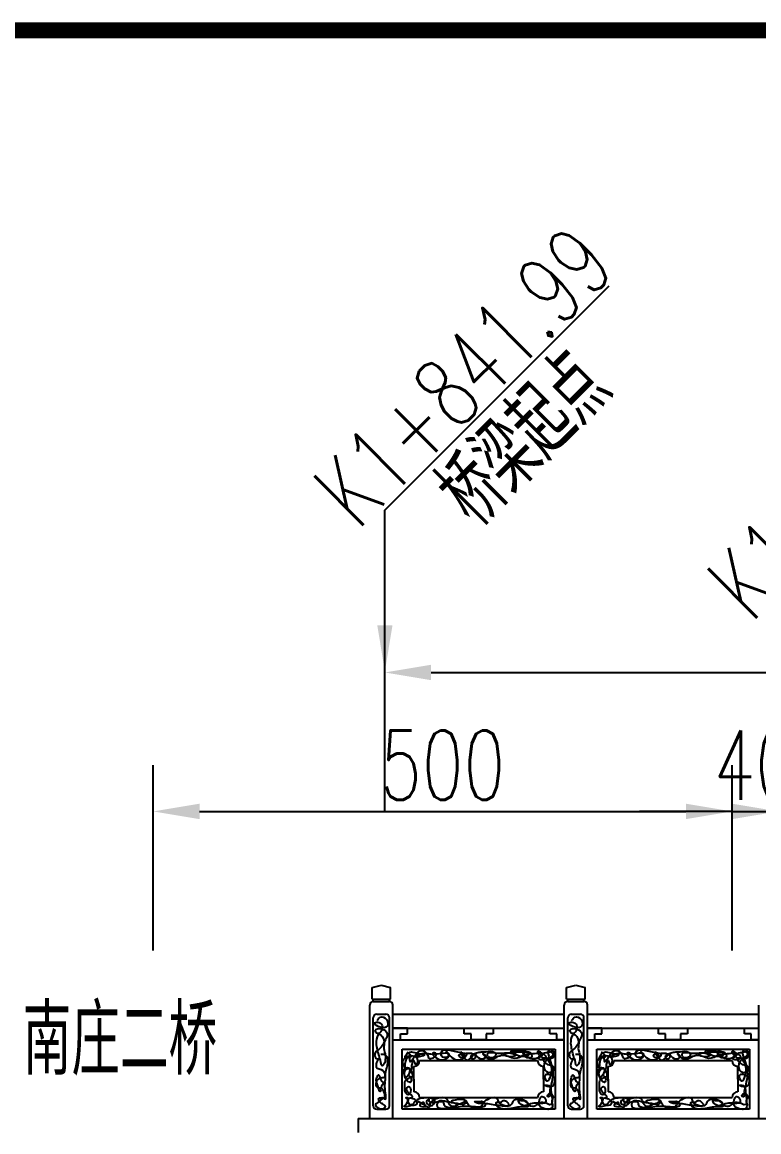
# Model space of a CAD drawing. Header units: millimetres. Extents: x -51 to 12129, y -1309 to -715.
# Drawn here: x -0.88 to 30.93, y -1069.22 to -1021.3 of the extents above; entities that cross this region are included whole.
import ezdxf
from ezdxf.enums import TextEntityAlignment as Align

# ---------------------------------------------------------------- set-up
doc = ezdxf.new("R2010")
doc.units = ezdxf.units.MM
doc.header["$LTSCALE"] = 0.25
for name, color, linetype in [('10', 1, 'Continuous'), ('DIMENSION', 2, 'Continuous'), ('文字字符', 7, 'Continuous'), ('标注', 4, 'Continuous')]:
    doc.layers.add(name, color=color, linetype=linetype)
doc.styles.get("Standard").update_dxf_attribs({"font": 'simplex1.shx', "width": 0.7, "bigfont": 'hztxt.shx'})
doc.dimstyles.get("Standard").update_dxf_attribs({"dimscale": 0, "dimtxt": 3, "dimasz": 2, "dimexe": 1, "dimexo": 1, "dimgap": 0.5, "dimtad": 1, "dimdec": 1, "dimzin": 9, "dimdsep": 46, "dimtxsty": 'Standard', "dimcen": 0.5, "dimclrd": 256, "dimclre": 256, "dimclrt": 256, "dimadec": 1, "dimazin": 2, "dimtfac": 1, "dimtdec": 1, "dimtix": 1, "dimtmove": 2, "dimatfit": 3, "dimfxl": 0, "dimtolj": 1, "dimtzin": 0, "dimlwd": -1, "dimlwe": -1, "dimarcsym": 0})
doc.dimstyles.new('比例1：200', dxfattribs={"dimtxt": 3, "dimasz": 2, "dimexe": 2, "dimexo": 1, "dimgap": 0.5, "dimtad": 1, "dimlfac": 20, "dimzin": 13, "dimdsep": 46, "dimtxsty": 'Standard', "dimcen": -0.09, "dimclrd": 256, "dimclre": 256, "dimclrt": 7, "dimaunit": 1, "dimadec": 0, "dimazin": 2, "dimtfac": 0.0005, "dimtix": 1, "dimtmove": 2, "dimatfit": 3, "dimfxl": 0, "dimtolj": 1, "dimtzin": 13, "dimarcsym": 0})

# ---------------------------------------------------------------- blocks, each defined once
blk = doc.blocks.new('*D1219')
at = {"layer": 'Defpoints', "color": 0}
for p in [(148.877, -1049.382), (14.777, -1068.691), (148.877, -1068.691)]:
    blk.add_point(p, dxfattribs=at)
at = {"layer": '标注', "lineweight": -2}
for p, q in [((14.777, -1055.382), (14.777, -1047.382)), ((148.877, -1055.382), (148.877, -1047.382)), ((16.777, -1049.382), (146.877, -1049.382))]:
    blk.add_line(p, q, dxfattribs=at)
at = {"layer": '标注'}
for points in [[(16.777, -1049.049), (16.777, -1049.715), (14.777, -1049.382)], [(146.877, -1049.049), (146.877, -1049.715), (148.877, -1049.382)]]:
    blk.add_solid(points, dxfattribs=at)
at = {"layer": '标注', "color": 7, "insert": (81.827, -1047.382), "char_height": 3, "attachment_point": 5}
blk.add_mtext('\\A1;2682', dxfattribs=at)
blk = doc.blocks.new('*D1220')
at = {"layer": 'Defpoints', "color": 0}
for p in [(31.777, -1055.382), (29.777, -1068.691), (31.777, -1068.691)]:
    blk.add_point(p, dxfattribs=at)
at = {"layer": '标注', "lineweight": -2}
for p, q in [((29.777, -1061.382), (29.777, -1053.382)), ((31.777, -1061.382), (31.777, -1053.382)), ((27.777, -1055.382), (25.777, -1055.382)), ((29.777, -1055.382), (31.777, -1055.382)), ((33.777, -1055.382), (35.777, -1055.382))]:
    blk.add_line(p, q, dxfattribs=at)
at = {"layer": '标注'}
for points in [[(27.777, -1055.049), (27.777, -1055.715), (29.777, -1055.382)], [(33.777, -1055.049), (33.777, -1055.715), (31.777, -1055.382)]]:
    blk.add_solid(points, dxfattribs=at)
at = {"layer": '标注', "color": 7, "insert": (30.777, -1053.382), "char_height": 3, "attachment_point": 5}
blk.add_mtext('\\A1;40', dxfattribs=at)
blk = doc.blocks.new('*D1221')
at = {"layer": 'Defpoints', "color": 0}
for p in [(31.977, -1055.382), (31.777, -1068.191), (31.977, -1068.191)]:
    blk.add_point(p, dxfattribs=at)
at = {"layer": '标注', "lineweight": -2}
for p, q in [((31.777, -1061.382), (31.777, -1053.382)), ((31.977, -1061.382), (31.977, -1053.382)), ((29.777, -1055.382), (27.777, -1055.382)), ((31.777, -1055.382), (31.977, -1055.382)), ((33.977, -1055.382), (35.977, -1055.382))]:
    blk.add_line(p, q, dxfattribs=at)
at = {"layer": '标注'}
for points in [[(29.777, -1055.049), (29.777, -1055.715), (31.777, -1055.382)], [(33.977, -1055.049), (33.977, -1055.715), (31.977, -1055.382)]]:
    blk.add_solid(points, dxfattribs=at)
at = {"layer": '标注', "color": 7, "insert": (33.446, -1053.382), "char_height": 3, "attachment_point": 5}
blk.add_mtext('\\A1;4', dxfattribs=at)
blk = doc.blocks.new('*D1225')
at = {"layer": 'Defpoints', "color": 0}
for p in [(29.777, -1055.382), (4.777, -1074.691), (29.777, -1074.691)]:
    blk.add_point(p, dxfattribs=at)
at = {"layer": '标注', "lineweight": -2}
for p, q in [((4.777, -1061.382), (4.777, -1053.382)), ((29.777, -1061.382), (29.777, -1053.382)), ((6.777, -1055.382), (27.777, -1055.382))]:
    blk.add_line(p, q, dxfattribs=at)
at = {"layer": '标注'}
for points in [[(6.777, -1055.049), (6.777, -1055.715), (4.777, -1055.382)], [(27.777, -1055.049), (27.777, -1055.715), (29.777, -1055.382)]]:
    blk.add_solid(points, dxfattribs=at)
at = {"layer": '标注', "color": 7, "insert": (17.277, -1053.382), "char_height": 3, "attachment_point": 5}
blk.add_mtext('\\A1;500', dxfattribs=at)

msp = doc.modelspace()

# ---------------------------------------------------------------- linework, layer by layer
at = {"const_width": 0.7}
msp.add_lwpolyline([(359.33091, -1021.65472), (-20.66909, -1021.65472), (-20.66909, -1298.65472), (359.33091, -1298.65472), (359.33091, -1021.65472)], dxfattribs=at)
at = {"start_tangent": (-0.0896663, 0.99597186)}
for points in [[(14.44491, -1064.40237), (14.58133, -1064.26607), (14.85418, -1064.36148), (14.82689, -1064.70223), (14.33577, -1064.51141), (14.52676, -1064.49778), (14.67683, -1064.70223), (14.45855, -1064.97483), (14.36305, -1064.83853), (14.74504, -1064.81127), (14.88146, -1065.04298), (14.82689, -1065.19291), (14.58133, -1065.6018), (14.33577, -1065.90166), (14.45855, -1066.06522), (14.5404, -1066.03796), (14.52676, -1065.92892), (14.44491, -1065.6018), (14.41762, -1065.31558), (14.5404, -1065.00209), (14.74504, -1065.30195), (14.7314, -1065.61543), (14.79961, -1065.92892), (14.79961, -1065.96981), (14.75868, -1066.25604), (14.66319, -1066.36508), (14.56769, -1066.05159), (14.40398, -1066.40597), (14.69047, -1066.56953), (14.77232, -1066.73309), (14.77232, -1066.84213), (14.62226, -1066.89665), (14.44491, -1066.99206), (14.39034, -1067.18288), (14.40398, -1067.25103), (14.62226, -1067.3328), (14.66319, -1067.37369), (14.70411, -1067.44184), (14.75868, -1067.59177), (14.75868, -1067.70081), (14.71775, -1067.76896), (14.64954, -1067.80985), (14.49948, -1067.94615), (14.3767, -1068.02793), (14.70411, -1068.21875), (14.79961, -1068.12334), (14.67683, -1068.0143), (14.55405, -1067.90526), (14.51312, -1067.78259), (14.60862, -1067.7417), (14.71775, -1067.75533), (14.79961, -1067.80985), (14.79961, -1067.53725), (14.78597, -1067.34643), (14.78597, -1067.12836), (14.78597, -1067.08747), (14.66319, -1067.19651), (14.60862, -1067.40095), (14.58133, -1067.4691), (14.47219, -1067.23739), (14.41762, -1066.91028), (14.49948, -1066.76035), (14.70411, -1067.08747), (14.78597, -1067.03295), (14.79961, -1066.99206), (14.79961, -1066.8285), (14.84054, -1066.54227), (14.89511, -1066.35145), (14.82689, -1065.91529), (14.60862, -1065.8744)], [(22.84491, -1064.40237), (22.98133, -1064.26607), (23.25418, -1064.36148), (23.22689, -1064.70223), (22.73577, -1064.51141), (22.92676, -1064.49778), (23.07683, -1064.70223), (22.85855, -1064.97483), (22.76305, -1064.83853), (23.14504, -1064.81127), (23.28146, -1065.04298), (23.22689, -1065.19291), (22.98133, -1065.6018), (22.73577, -1065.90166), (22.85855, -1066.06522), (22.9404, -1066.03796), (22.92676, -1065.92892), (22.84491, -1065.6018), (22.81762, -1065.31558), (22.9404, -1065.00209), (23.14504, -1065.30195), (23.1314, -1065.61543), (23.19961, -1065.92892), (23.19961, -1065.96981), (23.15868, -1066.25604), (23.06319, -1066.36508), (22.96769, -1066.05159), (22.80398, -1066.40597), (23.09047, -1066.56953), (23.17232, -1066.73309), (23.17232, -1066.84213), (23.02226, -1066.89665), (22.84491, -1066.99206), (22.79034, -1067.18288), (22.80398, -1067.25103), (23.02226, -1067.3328), (23.06319, -1067.37369), (23.10411, -1067.44184), (23.15868, -1067.59177), (23.15868, -1067.70081), (23.11775, -1067.76896), (23.04954, -1067.80985), (22.89948, -1067.94615), (22.7767, -1068.02793), (23.10411, -1068.21875), (23.19961, -1068.12334), (23.07683, -1068.0143), (22.95405, -1067.90526), (22.91312, -1067.78259), (23.00862, -1067.7417), (23.11775, -1067.75533), (23.19961, -1067.80985), (23.19961, -1067.53725), (23.18597, -1067.34643), (23.18597, -1067.12836), (23.18597, -1067.08747), (23.06319, -1067.19651), (23.00862, -1067.40095), (22.98133, -1067.4691), (22.87219, -1067.23739), (22.81762, -1066.91028), (22.89948, -1066.76035), (23.10411, -1067.08747), (23.18597, -1067.03295), (23.19961, -1066.99206), (23.19961, -1066.8285), (23.24054, -1066.54227), (23.29511, -1066.35145), (23.22689, -1065.91529), (23.00862, -1065.8744)]]:
    msp.add_spline(points, degree=3, dxfattribs=at)
for points in [[(15.72222, -1065.76655), (15.89501, -1065.98235), (15.65742, -1066.00393), (15.73302, -1065.85287), (16.327, -1065.85287), (16.489, -1065.89603), (16.14341, -1065.97156), (16.2514, -1065.88524), (16.76979, -1065.85287), (17.29897, -1065.8205), (17.54737, -1065.85287), (17.49337, -1065.97156), (17.22338, -1065.93919), (17.21258, -1065.80971), (18.06575, -1065.78813), (18.30335, -1065.87445), (18.19535, -1066.01472), (17.96856, -1065.9284), (18.29255, -1065.8205), (18.58414, -1065.85287), (18.69214, -1065.97156), (18.55174, -1066.07946), (18.49774, -1065.98235), (18.73534, -1065.80971), (18.94053, -1065.76655), (19.13493, -1065.75576), (19.51292, -1065.78813), (19.57771, -1065.86366), (19.43732, -1066.01472), (19.23212, -1065.96077), (19.21052, -1065.85287), (19.55611, -1065.80971), (19.85851, -1065.8205), (20.25809, -1065.83129), (20.42009, -1065.91761), (20.2473, -1065.97156), (19.9125, -1065.89603), (20.48489, -1065.76655), (20.90608, -1065.76655), (21.05727, -1065.79892), (21.12207, -1065.97156), (20.91688, -1066.01472), (20.79808, -1065.93919), (21.33807, -1065.8205), (21.59726, -1065.83129), (21.72686, -1066.0363), (21.42446, -1066.07946), (21.58646, -1065.83129), (21.89965, -1065.76655), (22.02925, -1065.72339), (22.02925, -1066.01472), (21.60806, -1066.04709), (21.80245, -1066.30605), (22.05085, -1066.39236), (22.08325, -1066.52184), (21.84565, -1066.66211), (21.66206, -1066.38157), (21.79165, -1066.11183), (21.94285, -1066.3492), (21.92125, -1066.80238), (21.79165, -1067.02897), (21.69446, -1066.7808), (22.02925, -1066.80238), (22.10484, -1067.06134), (21.96445, -1067.27714), (21.70526, -1067.20161), (21.89965, -1067.24477), (21.89965, -1067.47135), (21.89965, -1067.67636), (21.80245, -1067.69794), (21.87805, -1067.56846), (22.05085, -1067.70873), (21.98605, -1067.88137), (22.01845, -1068.05401), (21.99685, -1068.1727), (21.48926, -1068.11875), (21.43526, -1068.04322), (21.44606, -1067.91374), (21.54326, -1067.69794), (21.68366, -1067.75189), (21.71606, -1067.93532), (21.38126, -1067.97848), (21.06807, -1068.01085), (20.85208, -1068.08638), (20.74408, -1068.08638), (20.54969, -1067.85979), (20.71168, -1067.85979), (20.81968, -1067.85979), (20.94928, -1067.97848), (20.97088, -1068.11875), (20.80888, -1068.14033), (20.2257, -1068.20507), (19.59931, -1068.04322), (19.58851, -1067.9569), (19.78291, -1067.93532), (19.8909, -1067.85979), (20.0853, -1067.96769), (20.1177, -1068.01085), (19.23212, -1068.01085), (18.91893, -1068.00006), (18.89733, -1068.00006), (18.65974, -1067.91374), (18.84333, -1067.90295), (19.03773, -1067.92453), (19.11333, -1068.05401), (18.69214, -1068.14033), (18.02256, -1068.14033), (17.03978, -1068.04322), (17.09378, -1067.91374), (17.46097, -1067.90295), (17.84976, -1067.97848), (18.04415, -1068.01085), (18.24935, -1067.98927), (18.28175, -1067.91374), (17.65537, -1067.92453), (17.83896, -1068.01085), (17.86056, -1068.05401), (17.34217, -1068.0648), (17.33137, -1067.97848), (16.69419, -1067.90295), (16.69419, -1067.849), (16.69419, -1067.81663), (16.57539, -1067.91374), (16.70499, -1068.0648), (16.83459, -1068.0648), (16.94258, -1067.94611), (16.07861, -1067.90295), (16.02461, -1067.97848), (15.88421, -1068.05401), (15.78702, -1067.78426), (15.98141, -1067.77347), (16.13261, -1067.88137), (16.16501, -1068.00006), (15.94901, -1068.08638), (15.61422, -1068.12954), (15.77622, -1067.90295), (15.77622, -1067.75189), (15.67902, -1067.75189), (15.95981, -1067.73031), (15.74382, -1067.46056), (15.74382, -1067.29872), (15.80861, -1067.26635), (15.89501, -1067.40661), (15.78702, -1067.62241), (15.65742, -1067.48214), (15.64662, -1067.33109), (15.64662, -1067.12608), (15.65742, -1067.01818), (15.80861, -1066.89949), (15.88421, -1066.86712), (15.89501, -1067.06134), (15.63582, -1066.82396), (15.61422, -1066.70527), (15.61422, -1066.51105), (15.78702, -1066.44631), (15.81941, -1066.4571), (15.67902, -1066.85633), (15.62502, -1066.69448), (15.77622, -1066.47868), (15.95981, -1066.71606), (15.93821, -1066.85633), (15.83021, -1066.81317), (15.90581, -1066.57579), (15.94901, -1066.3492), (15.99221, -1066.17657), (16.01381, -1066.12262), (16.10021, -1066.29526), (16.1974, -1066.20894), (16.16501, -1066.0363), (15.71142, -1066.0363), (15.62502, -1066.43552), (15.56022, -1066.16578), (15.67902, -1066.00393), (15.79781, -1065.94998), (15.85181, -1066.15499), (16.3162, -1065.70181), (16.61859, -1065.89603), (16.67259, -1066.02551), (16.87779, -1066.01472), (16.99658, -1065.84208), (16.84539, -1065.8205), (16.93178, -1065.97156), (17.20178, -1066.10104), (17.47177, -1066.0363), (17.52577, -1065.86366), (17.42857, -1065.75576), (17.66616, -1066.00393), (17.94696, -1066.10104), (18.22775, -1065.94998), (18.05495, -1065.77734), (18.16295, -1065.97156), (18.37895, -1066.12262), (18.65974, -1065.86366), (18.87573, -1066.04709), (19.13493, -1065.94998), (19.01613, -1065.84208), (19.19972, -1066.0363), (19.73971, -1065.9284), (20.0421, -1065.9284), (20.48489, -1066.02551), (20.79808, -1065.8205), (20.2149, -1065.74497), (20.45249, -1065.87445), (20.64688, -1065.94998), (21.05727, -1065.80971), (20.71168, -1065.76655), (20.81968, -1065.89603), (21.44606, -1065.99314), (21.58646, -1065.86366), (21.38126, -1065.74497), (21.61886, -1066.02551), (21.72686, -1066.0363), (22.05085, -1065.86366), (21.89965, -1065.73418), (22.00765, -1066.46789), (21.94285, -1067.34187), (21.98605, -1067.69794), (21.95365, -1068.04322), (21.59726, -1067.94611), (21.32727, -1068.05401), (21.16527, -1068.12954), (20.84128, -1067.89216), (20.66848, -1067.82742), (20.30129, -1067.90295), (20.2365, -1068.04322), (19.9233, -1068.08638), (19.67491, -1067.89216), (19.65331, -1067.81663), (19.12413, -1067.87058), (18.99453, -1068.02164), (18.96213, -1068.08638), (18.34655, -1068.00006), (18.28175, -1067.87058), (18.14135, -1067.96769), (17.95776, -1068.04322), (17.74176, -1068.12954), (17.53657, -1067.97848), (17.48257, -1067.83821), (16.78059, -1067.92453), (16.72659, -1068.01085), (16.69419, -1068.15112), (16.489, -1068.03243), (16.4674, -1067.9569), (16.2838, -1068.0648), (16.5214, -1068.12954), (16.219, -1067.91374)], [(24.12222, -1065.76655), (24.29501, -1065.98235), (24.05742, -1066.00393), (24.13302, -1065.85287), (24.727, -1065.85287), (24.889, -1065.89603), (24.54341, -1065.97156), (24.6514, -1065.88524), (25.16979, -1065.85287), (25.69897, -1065.8205), (25.94737, -1065.85287), (25.89337, -1065.97156), (25.62338, -1065.93919), (25.61258, -1065.80971), (26.46575, -1065.78813), (26.70335, -1065.87445), (26.59535, -1066.01472), (26.36856, -1065.9284), (26.69255, -1065.8205), (26.98414, -1065.85287), (27.09214, -1065.97156), (26.95174, -1066.07946), (26.89774, -1065.98235), (27.13534, -1065.80971), (27.34053, -1065.76655), (27.53493, -1065.75576), (27.91292, -1065.78813), (27.97771, -1065.86366), (27.83732, -1066.01472), (27.63212, -1065.96077), (27.61052, -1065.85287), (27.95611, -1065.80971), (28.25851, -1065.8205), (28.65809, -1065.83129), (28.82009, -1065.91761), (28.6473, -1065.97156), (28.3125, -1065.89603), (28.88489, -1065.76655), (29.30608, -1065.76655), (29.45727, -1065.79892), (29.52207, -1065.97156), (29.31688, -1066.01472), (29.19808, -1065.93919), (29.73807, -1065.8205), (29.99726, -1065.83129), (30.12686, -1066.0363), (29.82446, -1066.07946), (29.98646, -1065.83129), (30.29965, -1065.76655), (30.42925, -1065.72339), (30.42925, -1066.01472), (30.00806, -1066.04709), (30.20245, -1066.30605), (30.45085, -1066.39236), (30.48325, -1066.52184), (30.24565, -1066.66211), (30.06206, -1066.38157), (30.19165, -1066.11183), (30.34285, -1066.3492), (30.32125, -1066.80238), (30.19165, -1067.02897), (30.09446, -1066.7808), (30.42925, -1066.80238), (30.50484, -1067.06134), (30.36445, -1067.27714), (30.10526, -1067.20161), (30.29965, -1067.24477), (30.29965, -1067.47135), (30.29965, -1067.67636), (30.20245, -1067.69794), (30.27805, -1067.56846), (30.45085, -1067.70873), (30.38605, -1067.88137), (30.41845, -1068.05401), (30.39685, -1068.1727), (29.88926, -1068.11875), (29.83526, -1068.04322), (29.84606, -1067.91374), (29.94326, -1067.69794), (30.08366, -1067.75189), (30.11606, -1067.93532), (29.78126, -1067.97848), (29.46807, -1068.01085), (29.25208, -1068.08638), (29.14408, -1068.08638), (28.94969, -1067.85979), (29.11168, -1067.85979), (29.21968, -1067.85979), (29.34928, -1067.97848), (29.37088, -1068.11875), (29.20888, -1068.14033), (28.6257, -1068.20507), (27.99931, -1068.04322), (27.98851, -1067.9569), (28.18291, -1067.93532), (28.2909, -1067.85979), (28.4853, -1067.96769), (28.5177, -1068.01085), (27.63212, -1068.01085), (27.31893, -1068.00006), (27.29733, -1068.00006), (27.05974, -1067.91374), (27.24333, -1067.90295), (27.43773, -1067.92453), (27.51333, -1068.05401), (27.09214, -1068.14033), (26.42256, -1068.14033), (25.43978, -1068.04322), (25.49378, -1067.91374), (25.86097, -1067.90295), (26.24976, -1067.97848), (26.44415, -1068.01085), (26.64935, -1067.98927), (26.68175, -1067.91374), (26.05537, -1067.92453), (26.23896, -1068.01085), (26.26056, -1068.05401), (25.74217, -1068.0648), (25.73137, -1067.97848), (25.09419, -1067.90295), (25.09419, -1067.849), (25.09419, -1067.81663), (24.97539, -1067.91374), (25.10499, -1068.0648), (25.23459, -1068.0648), (25.34258, -1067.94611), (24.47861, -1067.90295), (24.42461, -1067.97848), (24.28421, -1068.05401), (24.18702, -1067.78426), (24.38141, -1067.77347), (24.53261, -1067.88137), (24.56501, -1068.00006), (24.34901, -1068.08638), (24.01422, -1068.12954), (24.17622, -1067.90295), (24.17622, -1067.75189), (24.07902, -1067.75189), (24.35981, -1067.73031), (24.14382, -1067.46056), (24.14382, -1067.29872), (24.20861, -1067.26635), (24.29501, -1067.40661), (24.18702, -1067.62241), (24.05742, -1067.48214), (24.04662, -1067.33109), (24.04662, -1067.12608), (24.05742, -1067.01818), (24.20861, -1066.89949), (24.28421, -1066.86712), (24.29501, -1067.06134), (24.03582, -1066.82396), (24.01422, -1066.70527), (24.01422, -1066.51105), (24.18702, -1066.44631), (24.21941, -1066.4571), (24.07902, -1066.85633), (24.02502, -1066.69448), (24.17622, -1066.47868), (24.35981, -1066.71606), (24.33821, -1066.85633), (24.23021, -1066.81317), (24.30581, -1066.57579), (24.34901, -1066.3492), (24.39221, -1066.17657), (24.41381, -1066.12262), (24.50021, -1066.29526), (24.5974, -1066.20894), (24.56501, -1066.0363), (24.11142, -1066.0363), (24.02502, -1066.43552), (23.96022, -1066.16578), (24.07902, -1066.00393), (24.19781, -1065.94998), (24.25181, -1066.15499), (24.7162, -1065.70181), (25.01859, -1065.89603), (25.07259, -1066.02551), (25.27779, -1066.01472), (25.39658, -1065.84208), (25.24539, -1065.8205), (25.33178, -1065.97156), (25.60178, -1066.10104), (25.87177, -1066.0363), (25.92577, -1065.86366), (25.82857, -1065.75576), (26.06616, -1066.00393), (26.34696, -1066.10104), (26.62775, -1065.94998), (26.45495, -1065.77734), (26.56295, -1065.97156), (26.77895, -1066.12262), (27.05974, -1065.86366), (27.27573, -1066.04709), (27.53493, -1065.94998), (27.41613, -1065.84208), (27.59972, -1066.0363), (28.13971, -1065.9284), (28.4421, -1065.9284), (28.88489, -1066.02551), (29.19808, -1065.8205), (28.6149, -1065.74497), (28.85249, -1065.87445), (29.04688, -1065.94998), (29.45727, -1065.80971), (29.11168, -1065.76655), (29.21968, -1065.89603), (29.84606, -1065.99314), (29.98646, -1065.86366), (29.78126, -1065.74497), (30.01886, -1066.02551), (30.12686, -1066.0363), (30.45085, -1065.86366), (30.29965, -1065.73418), (30.40765, -1066.46789), (30.34285, -1067.34187), (30.38605, -1067.69794), (30.35365, -1068.04322), (29.99726, -1067.94611), (29.72727, -1068.05401), (29.56527, -1068.12954), (29.24128, -1067.89216), (29.06848, -1067.82742), (28.70129, -1067.90295), (28.6365, -1068.04322), (28.3233, -1068.08638), (28.07491, -1067.89216), (28.05331, -1067.81663), (27.52413, -1067.87058), (27.39453, -1068.02164), (27.36213, -1068.08638), (26.74655, -1068.00006), (26.68175, -1067.87058), (26.54135, -1067.96769), (26.35776, -1068.04322), (26.14176, -1068.12954), (25.93657, -1067.97848), (25.88257, -1067.83821), (25.18059, -1067.92453), (25.12659, -1068.01085), (25.09419, -1068.15112), (24.889, -1068.03243), (24.8674, -1067.9569), (24.6838, -1068.0648), (24.9214, -1068.12954), (24.619, -1067.91374)]]:
    msp.add_spline(points, degree=3)
at = {"layer": '10', "linetype": 'Continuous'}
for p, q in [((14.22687, -1062.99042), (14.62687, -1062.89042)), ((14.22687, -1063.49042), (14.22687, -1062.99042)), ((14.62687, -1062.89042), (15.02687, -1062.99042)), ((15.02687, -1063.49042), (15.02687, -1062.99042)), ((22.62687, -1062.99042), (23.02687, -1062.89042)), ((22.62687, -1063.49042), (22.62687, -1062.99042)), ((23.02687, -1062.89042), (23.42687, -1062.99042)), ((23.42687, -1063.49042), (23.42687, -1062.99042)), ((14.22687, -1063.49042), (14.27687, -1063.49042)), ((14.27687, -1063.59042), (14.27687, -1063.49042)), ((14.27687, -1063.49042), (14.97687, -1063.49042)), ((14.27687, -1063.59042), (14.97687, -1063.59042)), ((14.97687, -1063.59042), (14.97687, -1063.49042)), ((14.97687, -1063.49042), (15.02687, -1063.49042)), ((22.62687, -1063.49042), (22.67687, -1063.49042)), ((22.67687, -1063.59042), (22.67687, -1063.49042)), ((22.67687, -1063.49042), (23.37687, -1063.49042)), ((22.67687, -1063.59042), (23.37687, -1063.59042)), ((23.37687, -1063.59042), (23.37687, -1063.49042)), ((23.37687, -1063.49042), (23.42687, -1063.49042)), ((14.12687, -1068.64042), (14.12687, -1063.74042)), ((15.12687, -1068.64042), (15.12687, -1063.74042)), ((22.52687, -1068.64042), (22.52687, -1063.74042)), ((23.52687, -1068.64042), (23.52687, -1063.74042)), ((30.92687, -1068.64042), (30.92687, -1063.74042)), ((15.12687, -1064.14042), (22.52687, -1064.14042)), ((23.52687, -1064.14042), (30.92687, -1064.14042)), ((15.12687, -1064.74042), (22.52687, -1064.74042)), ((23.52687, -1064.74042), (30.92687, -1064.74042)), ((15.12687, -1065.24042), (22.52687, -1065.24042)), ((23.52687, -1065.24042), (30.92687, -1065.24042)), ((13.62687, -1068.64042), (150.02687, -1068.64042)), ((13.62687, -1068.64042), (13.62687, -1069.24042))]:
    msp.add_line(p, q, dxfattribs=at)
for centre, start, end in [((14.27687, -1063.74042), 90, 180), ((14.97687, -1063.74042), 0, 90), ((22.67687, -1063.74042), 90, 180), ((23.37687, -1063.74042), 0, 90)]:
    msp.add_arc(centre, 0.15, start, end, dxfattribs=at)
at = {"layer": 'DIMENSION', "color": 6}
for p, q in [((14.27687, -1068.09042), (14.27687, -1064.29042)), ((14.42687, -1064.14042), (14.82687, -1064.14042)), ((14.97687, -1068.09042), (14.97687, -1064.29042)), ((22.67687, -1068.09042), (22.67687, -1064.29042)), ((22.82687, -1064.14042), (23.22687, -1064.14042)), ((23.37687, -1068.09042), (23.37687, -1064.29042)), ((15.75187, -1064.74042), (15.12687, -1064.74042)), ((15.45187, -1064.99042), (15.75187, -1064.99042)), ((15.45187, -1065.24042), (15.45187, -1064.99042)), ((15.75187, -1064.99042), (15.75187, -1064.74042)), ((18.20187, -1064.99042), (18.20187, -1064.74042)), ((18.20187, -1064.74042), (19.45187, -1064.74042)), ((18.50187, -1064.99042), (18.20187, -1064.99042)), ((18.50187, -1065.24042), (18.50187, -1064.99042)), ((19.45187, -1064.99042), (19.15187, -1064.99042)), ((19.15187, -1064.99042), (19.15187, -1065.24042)), ((19.45187, -1064.74042), (19.45187, -1064.99042)), ((21.90187, -1064.99042), (21.90187, -1064.74042)), ((22.20187, -1064.99042), (21.90187, -1064.99042)), ((22.20187, -1065.24042), (22.20187, -1064.99042)), ((24.15187, -1064.74042), (23.52687, -1064.74042)), ((23.85187, -1064.99042), (24.15187, -1064.99042)), ((23.85187, -1065.24042), (23.85187, -1064.99042)), ((24.15187, -1064.99042), (24.15187, -1064.74042)), ((26.60187, -1064.99042), (26.60187, -1064.74042)), ((26.60187, -1064.74042), (27.85187, -1064.74042)), ((26.90187, -1064.99042), (26.60187, -1064.99042)), ((26.90187, -1065.24042), (26.90187, -1064.99042)), ((27.85187, -1064.99042), (27.55187, -1064.99042)), ((27.55187, -1064.99042), (27.55187, -1065.24042)), ((27.85187, -1064.74042), (27.85187, -1064.99042)), ((30.30187, -1064.99042), (30.30187, -1064.74042)), ((30.60187, -1064.99042), (30.30187, -1064.99042)), ((30.60187, -1065.24042), (30.60187, -1064.99042)), ((15.12687, -1065.24042), (15.45187, -1065.24042)), ((19.15187, -1065.24042), (18.50187, -1065.24042)), ((22.52687, -1065.24042), (22.20187, -1065.24042)), ((23.52687, -1065.24042), (23.85187, -1065.24042)), ((27.55187, -1065.24042), (26.90187, -1065.24042)), ((30.92687, -1065.24042), (30.60187, -1065.24042)), ((15.52687, -1068.24042), (15.52687, -1065.64042)), ((15.52687, -1065.64042), (22.12687, -1065.64042)), ((22.12687, -1065.64042), (22.12687, -1068.24042)), ((23.92687, -1068.24042), (23.92687, -1065.64042)), ((23.92687, -1065.64042), (30.52687, -1065.64042)), ((30.52687, -1065.64042), (30.52687, -1068.24042)), ((16.02687, -1066.64042), (16.02687, -1066.39042)), ((16.27687, -1066.14042), (21.37687, -1066.14042)), ((18.12687, -1066.14042), (19.52687, -1066.14042)), ((21.62687, -1066.64042), (21.62687, -1066.39042)), ((24.42687, -1066.64042), (24.42687, -1066.39042)), ((24.67687, -1066.14042), (29.77687, -1066.14042)), ((26.52687, -1066.14042), (27.92687, -1066.14042)), ((30.02687, -1066.64042), (30.02687, -1066.39042)), ((16.02687, -1066.94042), (16.02687, -1066.64042)), ((16.02687, -1066.94042), (16.02687, -1066.64042)), ((16.02687, -1067.01731), (16.02687, -1066.71731)), ((16.02687, -1067.01731), (16.02687, -1066.71731)), ((16.02687, -1066.94042), (16.02687, -1067.24042)), ((16.02687, -1066.94042), (16.02687, -1067.24042)), ((21.62687, -1066.94042), (21.62687, -1066.64042)), ((21.62687, -1066.94042), (21.62687, -1067.24042)), ((24.42687, -1066.94042), (24.42687, -1066.64042)), ((24.42687, -1066.94042), (24.42687, -1066.64042)), ((24.42687, -1067.01731), (24.42687, -1066.71731)), ((24.42687, -1067.01731), (24.42687, -1066.71731)), ((24.42687, -1066.94042), (24.42687, -1067.24042)), ((24.42687, -1066.94042), (24.42687, -1067.24042)), ((30.02687, -1066.94042), (30.02687, -1066.64042)), ((30.02687, -1066.94042), (30.02687, -1067.24042)), ((16.02687, -1067.01731), (16.02687, -1067.31731)), ((16.02687, -1067.24042), (16.02687, -1067.49042)), ((21.62687, -1067.24042), (21.62687, -1067.49042)), ((24.42687, -1067.01731), (24.42687, -1067.31731)), ((24.42687, -1067.24042), (24.42687, -1067.49042)), ((30.02687, -1067.24042), (30.02687, -1067.49042)), ((16.27687, -1067.74042), (21.37687, -1067.74042)), ((18.12687, -1067.74042), (19.52687, -1067.74042)), ((24.67687, -1067.74042), (29.77687, -1067.74042)), ((26.52687, -1067.74042), (27.92687, -1067.74042)), ((14.42687, -1068.24042), (14.82687, -1068.24042)), ((22.12687, -1068.24042), (15.52687, -1068.24042)), ((22.82687, -1068.24042), (23.22687, -1068.24042)), ((30.52687, -1068.24042), (23.92687, -1068.24042))]:
    msp.add_line(p, q, dxfattribs=at)
at = {"layer": 'DIMENSION', "color": 7}
for p, q in [((21.90187, -1064.74042), (22.52687, -1064.74042)), ((30.30187, -1064.74042), (30.92687, -1064.74042))]:
    msp.add_line(p, q, dxfattribs=at)
at = {"layer": 'DIMENSION', "color": 6}
for centre, radius, start, end in [((14.42687, -1064.29042), 0.15, 90, 180), ((14.82687, -1064.29042), 0.15, 0, 90), ((22.82687, -1064.29042), 0.15, 90, 180), ((23.22687, -1064.29042), 0.15, 0, 90), ((16.02687, -1066.14042), 0.25, 270, 0), ((21.62687, -1066.14042), 0.25, 180, 270), ((24.42687, -1066.14042), 0.25, 270, 0), ((30.02687, -1066.14042), 0.25, 180, 270), ((16.02687, -1067.74042), 0.25, 0, 90), ((21.62687, -1067.74042), 0.25, 90, 180), ((24.42687, -1067.74042), 0.25, 0, 90), ((30.02687, -1067.74042), 0.25, 90, 180), ((14.42687, -1068.09042), 0.15, 180, 270), ((14.82687, -1068.09042), 0.15, 270, 0), ((22.82687, -1068.09042), 0.15, 180, 270), ((23.22687, -1068.09042), 0.15, 270, 0)]:
    msp.add_arc(centre, radius, start, end, dxfattribs=at)

# ---------------------------------------------------------------- texts
at = {"width": 0.7}
for s, p in [('K1+841.99', (19.23734, -1037.64003)), ('K1+844.99', (36.23734, -1041.64003)), ('桥梁起点', (21.84809, -1040.33269))]:
    msp.add_text(s, height=3, rotation=45, dxfattribs=at).set_placement(p, align=Align.CENTER)
at = {"layer": '文字字符', "width": 0.7}
msp.add_text('南庄二桥', height=3, dxfattribs=at).set_placement((3.33984, -1065.10187), align=Align.MIDDLE)

# ---------------------------------------------------------------- dimensions: what is measured, and where the dimension line sits
at = {"layer": '标注'}
for base, p1, p2, picture, middle in [((148.87687, -1049.38194), (14.77687, -1068.69066), (148.87687, -1068.69066), '*D1219', (81.82687, -1047.38194)), ((29.77687, -1055.38194), (4.77687, -1074.69066), (29.77687, -1074.69066), '*D1225', (17.27687, -1053.38194)), ((31.77687, -1055.38194), (29.77687, -1068.69066), (31.77687, -1068.69066), '*D1220', (30.77687, -1053.38194))]:
    dim = msp.add_linear_dim(base=base, p1=p1, p2=p2, dimstyle='比例1：200', dxfattribs=at)
    dim.commit()
    dim.dimension.update_dxf_attribs({"geometry": picture, "text_midpoint": middle})
dim = msp.add_linear_dim(base=(31.97687, -1055.38194), p1=(31.77687, -1068.19066), p2=(31.97687, -1068.19066), dimstyle='比例1：200', dxfattribs=at)
dim.commit()
dim.dimension.update_dxf_attribs({"geometry": '*D1221', "text_midpoint": (33.44566, -1053.38194), "dimtype": 160})

# ---------------------------------------------------------------- leaders
msp.add_leader([(14.77962, -1049.34091), (14.77962, -1042.37899), (24.47071, -1032.6879)], dimstyle='Standard', override={"dimscale": 1, "dimtad": 0}, dxfattribs=at)

doc.saveas('drawing.dxf')
